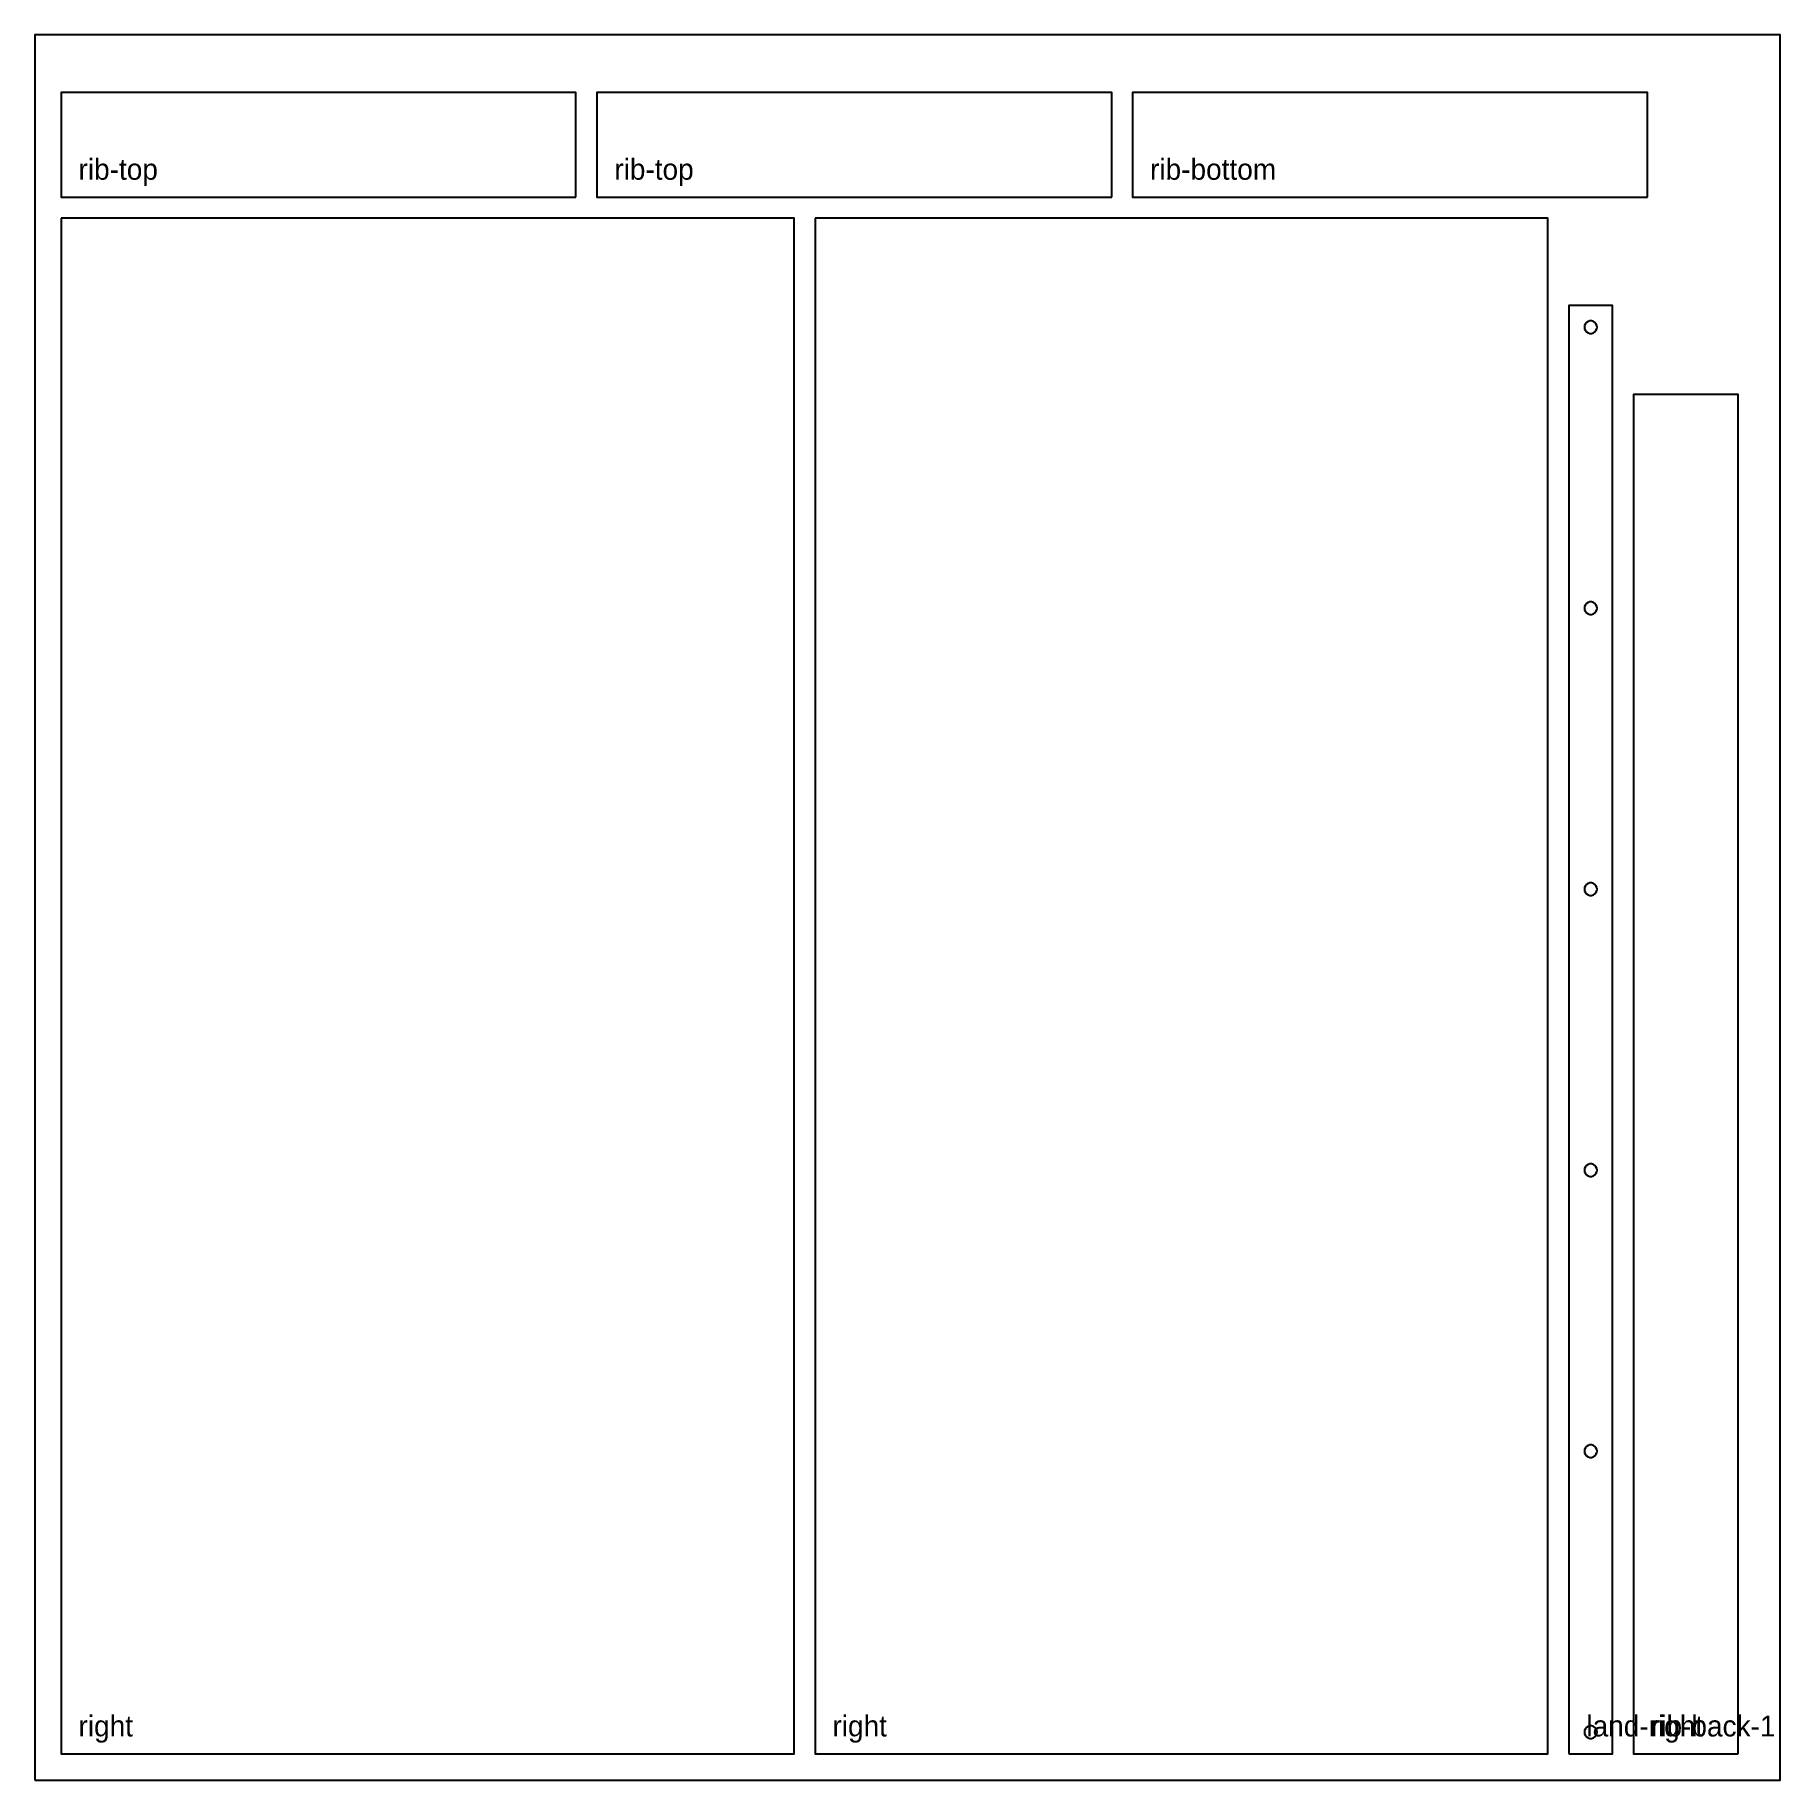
# Model space of a CAD drawing. Header units: millimetres. Extents: x 0 to 1000, y 0 to 1000.
import ezdxf

# ---------------------------------------------------------------- set-up
doc = ezdxf.new("R2010")
doc.units = ezdxf.units.MM
doc.layers.add('CUT_OUTSIDE', color=1, linetype='Continuous')
doc.layers.add('POCKET_12MM', color=3, linetype='Continuous')

msp = doc.modelspace()

# ---------------------------------------------------------------- linework, layer by layer
at = {"layer": 'CUT_OUTSIDE'}
for points in [[(310, 907), (310, 967), (15, 967), (15, 907), (310, 907)], [(617, 907), (617, 967), (322, 967), (322, 907), (617, 907)], [(924, 907), (924, 967), (629, 967), (629, 907), (924, 907)], [(15, 895), (15, 15), (435, 15), (435, 895), (15, 895)], [(447, 895), (447, 15), (867, 15), (867, 895), (447, 895)], [(879, 15), (904, 15), (904, 845), (879, 845), (879, 15)], [(976, 15), (976, 794), (916, 794), (916, 15), (976, 15)]]:
    msp.add_lwpolyline(points, close=True, dxfattribs=at)
at = {"layer": 'POCKET_12MM'}
for points in [[(887.9, 832.5), (888, 831.5), (888.5, 830.6), (889.1, 829.8), (890, 829.2), (891, 828.9), (892, 828.9), (893, 829.2), (893.9, 829.8), (894.5, 830.6), (895, 831.5), (895.1, 832.5), (895, 833.5), (894.5, 834.4), (893.9, 835.2), (893, 835.8), (892, 836.1), (891, 836.1), (890, 835.8), (889.1, 835.2), (888.5, 834.4), (888, 833.5), (887.9, 832.5)], [(887.9, 671.5), (888, 670.5), (888.5, 669.6), (889.1, 668.8), (890, 668.2), (891, 667.9), (892, 667.9), (893, 668.2), (893.9, 668.8), (894.5, 669.6), (895, 670.5), (895.1, 671.5), (895, 672.5), (894.5, 673.4), (893.9, 674.2), (893, 674.8), (892, 675.1), (891, 675.1), (890, 674.8), (889.1, 674.2), (888.5, 673.4), (888, 672.5), (887.9, 671.5)], [(887.9, 510.5), (888, 509.5), (888.5, 508.6), (889.1, 507.8), (890, 507.2), (891, 506.9), (892, 506.9), (893, 507.2), (893.9, 507.8), (894.5, 508.6), (895, 509.5), (895.1, 510.5), (895, 511.5), (894.5, 512.4), (893.9, 513.2), (893, 513.8), (892, 514.1), (891, 514.1), (890, 513.8), (889.1, 513.2), (888.5, 512.4), (888, 511.5), (887.9, 510.5)], [(887.9, 349.5), (888, 348.5), (888.5, 347.6), (889.1, 346.8), (890, 346.2), (891, 345.9), (892, 345.9), (893, 346.2), (893.9, 346.8), (894.5, 347.6), (895, 348.5), (895.1, 349.5), (895, 350.5), (894.5, 351.4), (893.9, 352.2), (893, 352.8), (892, 353.1), (891, 353.1), (890, 352.8), (889.1, 352.2), (888.5, 351.4), (888, 350.5), (887.9, 349.5)], [(887.9, 188.5), (888, 187.5), (888.5, 186.6), (889.1, 185.8), (890, 185.2), (891, 184.9), (892, 184.9), (893, 185.2), (893.9, 185.8), (894.5, 186.6), (895, 187.5), (895.1, 188.5), (895, 189.5), (894.5, 190.4), (893.9, 191.2), (893, 191.8), (892, 192.1), (891, 192.1), (890, 191.8), (889.1, 191.2), (888.5, 190.4), (888, 189.5), (887.9, 188.5)], [(887.9, 27.5), (888, 26.5), (888.5, 25.6), (889.1, 24.8), (890, 24.2), (891, 23.9), (892, 23.9), (893, 24.2), (893.9, 24.8), (894.5, 25.6), (895, 26.5), (895.1, 27.5), (895, 28.5), (894.5, 29.4), (893.9, 30.2), (893, 30.8), (892, 31.1), (891, 31.1), (890, 30.8), (889.1, 30.2), (888.5, 29.4), (888, 28.5), (887.9, 27.5)]]:
    msp.add_lwpolyline(points, close=True, dxfattribs=at)
at = {"layer": 'SHEET_EDGE'}
msp.add_lwpolyline([(0, 0), (1000, 0), (1000, 1000), (0, 1000)], close=True, dxfattribs=at)

# ---------------------------------------------------------------- texts
at = {"layer": 'NOTES'}
for s, p in [('rib-top', (25, 917)), ('rib-top', (332, 917)), ('rib-bottom', (639, 917)), ('right', (25, 25)), ('right', (457, 25)), ('land-right', (889, 25)), ('rib-back-1', (926, 25))]:
    msp.add_text(s, height=12, dxfattribs=at).set_placement(p)

doc.saveas('drawing.dxf')
